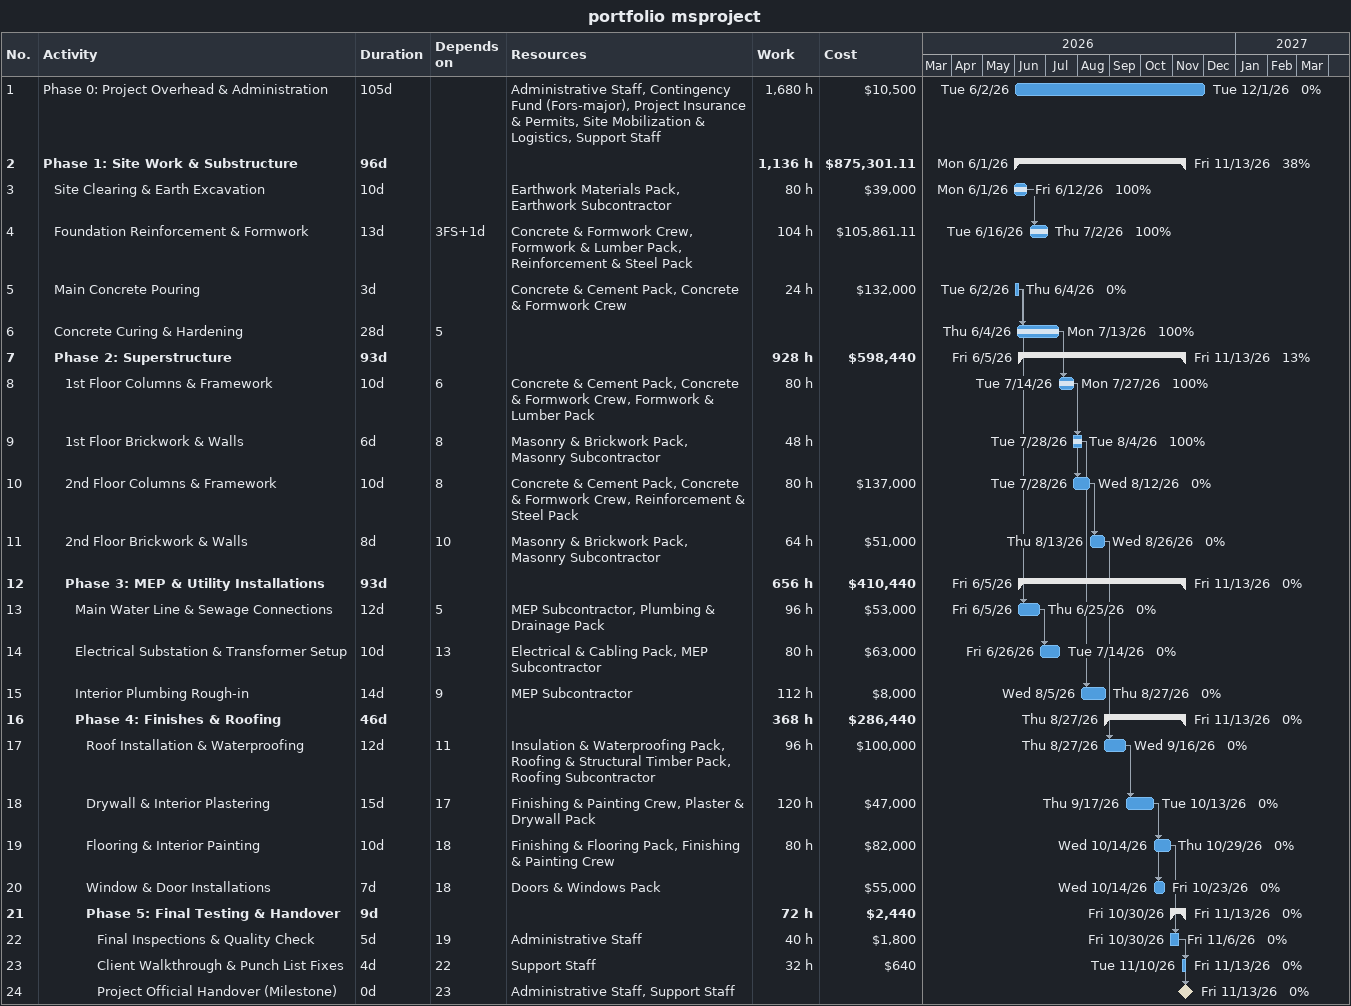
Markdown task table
portfolio msproject

| ID | Level | Task | Duration | Start | Finish | Predecessors | Resources | % complete | Work (h) | Cost ($) |
|---|---|---|---|---|---|---|---|---|---|---|
| 1 | 1 | Phase 0: Project Overhead & Administration | 105d | 2026-06-02 | 2026-12-01 |  | Administrative Staff, Contingency Fund (Fors-major), Project Insurance & Permits, Site Mobilization & Logistics, Support Staff | 0 | 1680 | 10500 |
| 2 | 1 | **Phase 1: Site Work & Substructure** | 96d | 2026-06-01 | 2026-11-13 |  |  | 38 | 1136 | 875301.11 |
| 3 | 2 | Site Clearing & Earth Excavation | 10d | 2026-06-01 | 2026-06-12 |  | Earthwork Materials Pack, Earthwork Subcontractor | 100 | 80 | 39000 |
| 4 | 2 | Foundation Reinforcement & Formwork | 13d | 2026-06-16 | 2026-07-02 | 3FS+1d | Concrete & Formwork Crew, Formwork & Lumber Pack, Reinforcement & Steel Pack | 100 | 104 | 105861.11 |
| 5 | 2 | Main Concrete Pouring | 3d | 2026-06-02 | 2026-06-04 |  | Concrete & Cement Pack, Concrete & Formwork Crew | 0 | 24 | 132000 |
| 6 | 2 | Concrete Curing & Hardening | 28d | 2026-06-04 | 2026-07-13 | 5 |  | 100 |  |  |
| 7 | 2 | **Phase 2: Superstructure** | 93d | 2026-06-05 | 2026-11-13 |  |  | 13 | 928 | 598440 |
| 8 | 3 | 1st Floor Columns & Framework | 10d | 2026-07-14 | 2026-07-27 | 6 | Concrete & Cement Pack, Concrete & Formwork Crew, Formwork & Lumber Pack | 100 | 80 |  |
| 9 | 3 | 1st Floor Brickwork & Walls | 6d | 2026-07-28 | 2026-08-04 | 8 | Masonry & Brickwork Pack, Masonry Subcontractor | 100 | 48 |  |
| 10 | 3 | 2nd Floor Columns & Framework | 10d | 2026-07-28 | 2026-08-12 | 8 | Concrete & Cement Pack, Concrete & Formwork Crew, Reinforcement & Steel Pack | 0 | 80 | 137000 |
| 11 | 3 | 2nd Floor Brickwork & Walls | 8d | 2026-08-13 | 2026-08-26 | 10 | Masonry & Brickwork Pack, Masonry Subcontractor | 0 | 64 | 51000 |
| 12 | 3 | **Phase 3: MEP & Utility Installations** | 93d | 2026-06-05 | 2026-11-13 |  |  | 0 | 656 | 410440 |
| 13 | 4 | Main Water Line & Sewage Connections | 12d | 2026-06-05 | 2026-06-25 | 5 | MEP Subcontractor, Plumbing & Drainage Pack | 0 | 96 | 53000 |
| 14 | 4 | Electrical Substation & Transformer Setup | 10d | 2026-06-26 | 2026-07-14 | 13 | Electrical & Cabling Pack, MEP Subcontractor | 0 | 80 | 63000 |
| 15 | 4 | Interior Plumbing Rough-in | 14d | 2026-08-05 | 2026-08-27 | 9 | MEP Subcontractor | 0 | 112 | 8000 |
| 16 | 4 | **Phase 4: Finishes & Roofing** | 46d | 2026-08-27 | 2026-11-13 |  |  | 0 | 368 | 286440 |
| 17 | 5 | Roof Installation & Waterproofing | 12d | 2026-08-27 | 2026-09-16 | 11 | Insulation & Waterproofing Pack, Roofing & Structural Timber Pack, Roofing Subcontractor | 0 | 96 | 100000 |
| 18 | 5 | Drywall & Interior Plastering | 15d | 2026-09-17 | 2026-10-13 | 17 | Finishing & Painting Crew, Plaster & Drywall Pack | 0 | 120 | 47000 |
| 19 | 5 | Flooring & Interior Painting | 10d | 2026-10-14 | 2026-10-29 | 18 | Finishing & Flooring Pack, Finishing & Painting Crew | 0 | 80 | 82000 |
| 20 | 5 | Window & Door Installations | 7d | 2026-10-14 | 2026-10-23 | 18 | Doors & Windows Pack | 0 |  | 55000 |
| 21 | 5 | **Phase 5: Final Testing & Handover** | 9d | 2026-10-30 | 2026-11-13 |  |  | 0 | 72 | 2440 |
| 22 | 6 | Final Inspections & Quality Check | 5d | 2026-10-30 | 2026-11-06 | 19 | Administrative Staff | 0 | 40 | 1800 |
| 23 | 6 | Client Walkthrough & Punch List Fixes | 4d | 2026-11-10 | 2026-11-13 | 22 | Support Staff | 0 | 32 | 640 |
| 24 | 6 | Project Official Handover (Milestone) | 0d | 2026-11-13 | 2026-11-13 | 23 | Administrative Staff, Support Staff | 0 |  |  |
